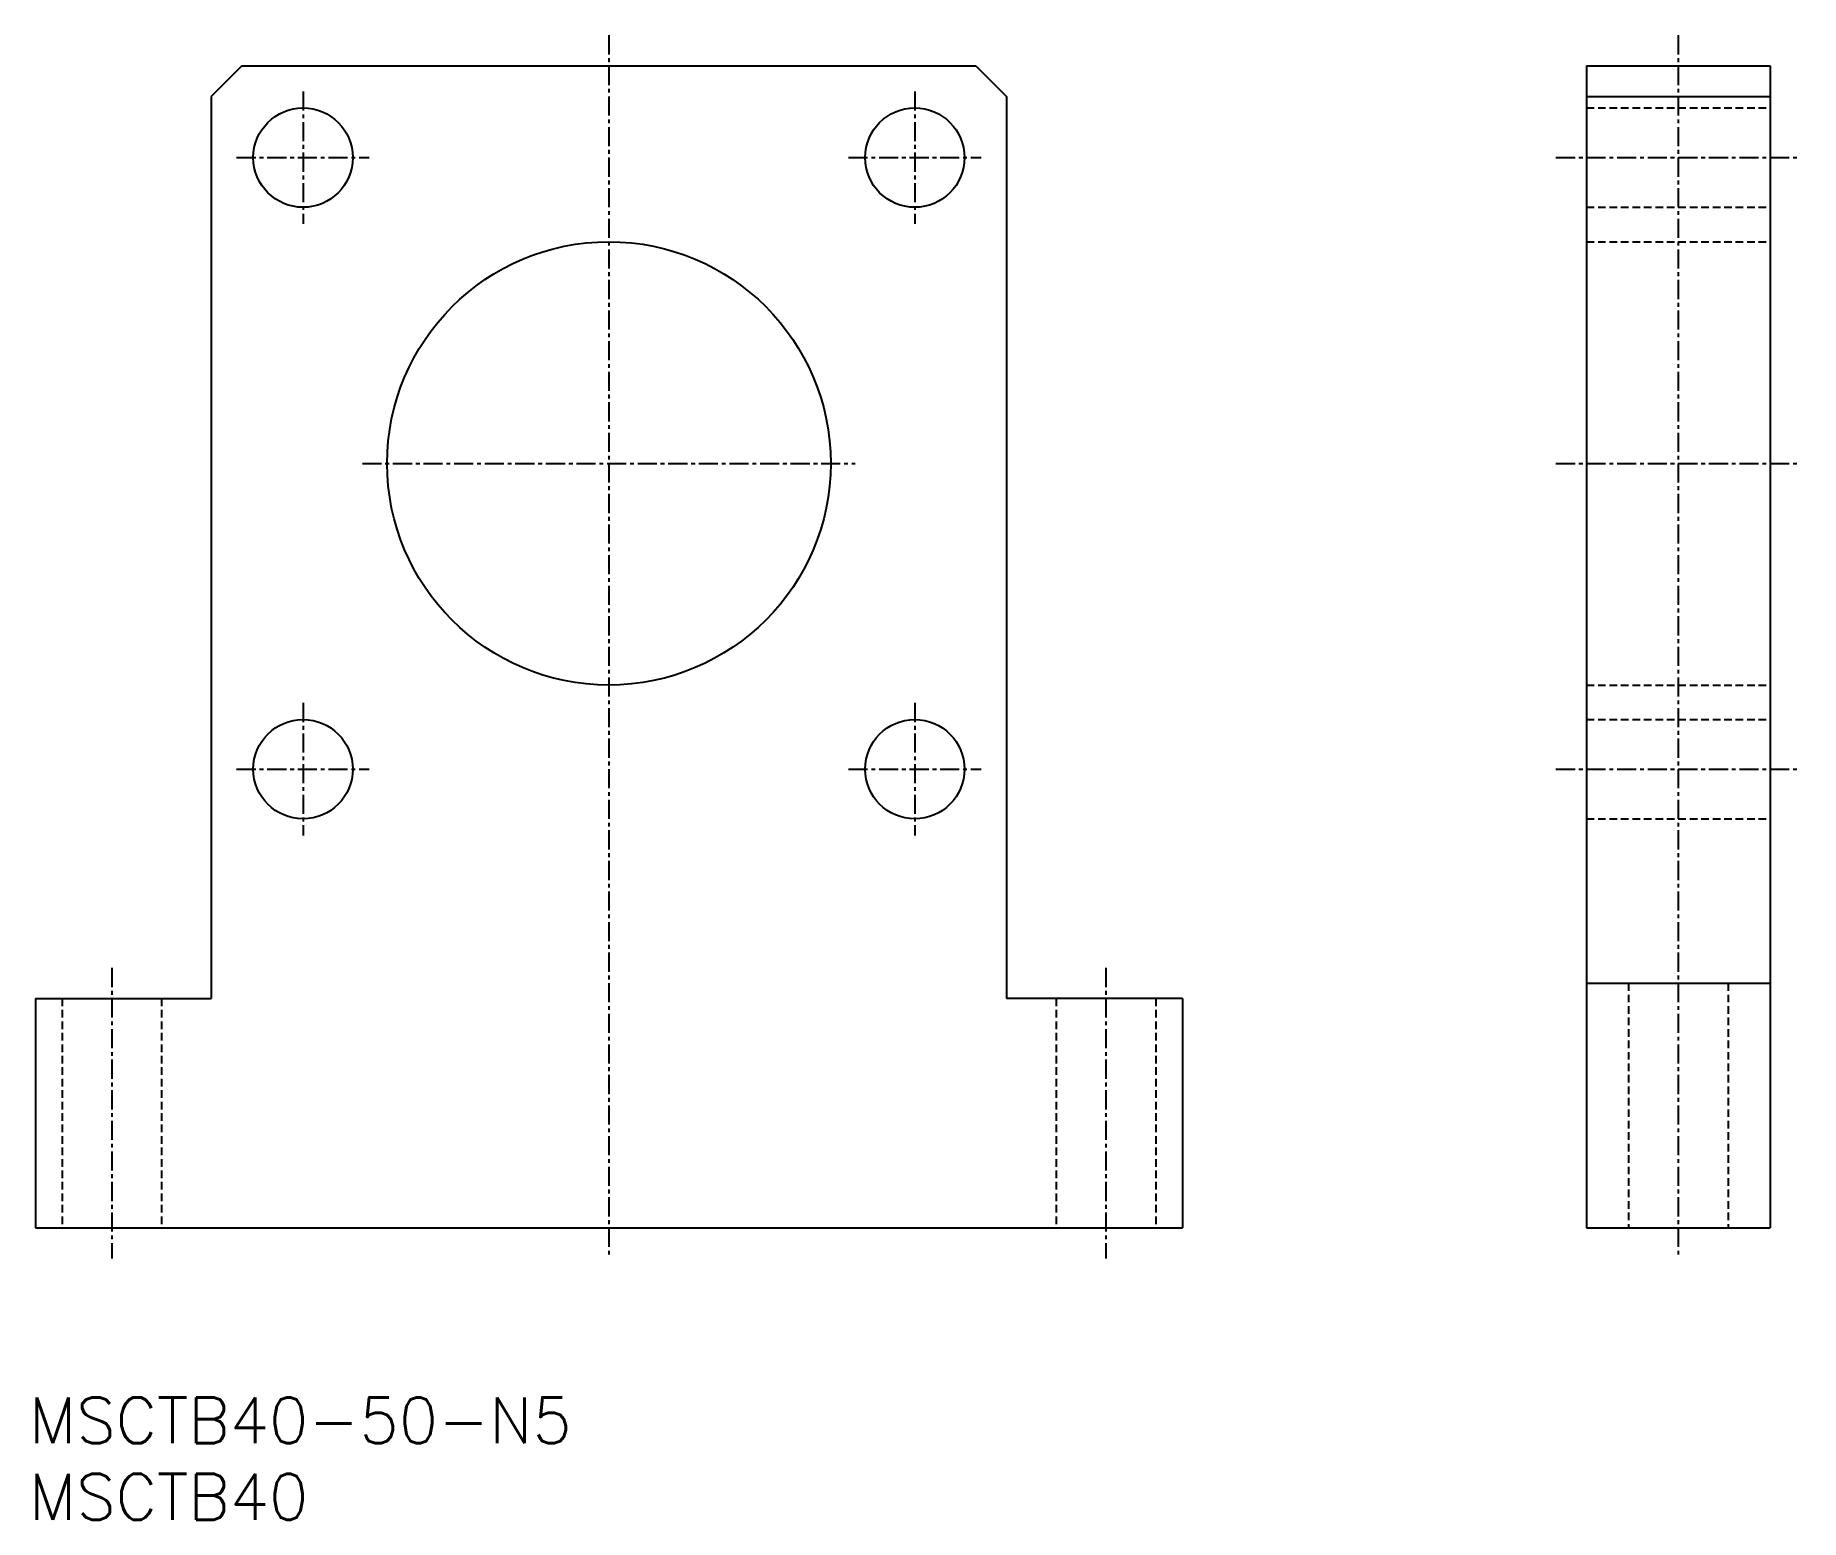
# Model space of a CAD drawing. Extents: x 85 to 200, y 44 to 141.
import ezdxf
from ezdxf.enums import TextEntityAlignment as Align

# ---------------------------------------------------------------- set-up
doc = ezdxf.new("R2010")
doc.units = 0
doc.linetypes.add('CENTER', pattern=[2, 1.25, -0.25, 0.25, -0.25])
doc.linetypes.add('DASHED', pattern=[0.75, 0.5, -0.25])
doc.layers.get('0').update_dxf_attribs({"linetype": 'CONTINUOUS'})
doc.layers.add('CENTER', color=1, linetype='CENTER')
doc.styles.get("Standard").update_dxf_attribs({"font": 'txt.shx', "bigfont": 'extfont.shx'})

msp = doc.modelspace()

# ---------------------------------------------------------------- linework, layer by layer
at = {"color": 7, "linetype": 'CONTINUOUS'}
for p, q in [((98.09, 139.1), (96.09, 137.1)), ((98.09, 139.1), (146.09, 139.1)), ((146.09, 139.1), (148.09, 137.1)), ((186.01, 139.1), (198.01, 139.1)), ((186.01, 139.1), (186.01, 63.1)), ((198.01, 139.1), (198.01, 63.1)), ((96.09, 137.1), (96.09, 78.1)), ((148.09, 137.1), (148.09, 78.1)), ((186.01, 137.1), (198.01, 137.1)), ((186.01, 79.1), (198.01, 79.1)), ((84.59, 78.1), (84.59, 63.1)), ((84.59, 78.1), (96.09, 78.1)), ((159.59, 78.1), (148.09, 78.1)), ((159.59, 78.1), (159.59, 63.1)), ((84.59, 63.1), (159.59, 63.1)), ((186.01, 63.1), (198.01, 63.1))]:
    msp.add_line(p, q, dxfattribs=at)
at = {"color": 3, "linetype": 'DASHED'}
for p, q in [((186.01, 136.35), (198.01, 136.35)), ((186.01, 129.85), (198.01, 129.85)), ((186.01, 127.6), (198.01, 127.6)), ((186.01, 98.6), (198.01, 98.6)), ((186.01, 96.35), (198.01, 96.35)), ((186.01, 89.85), (198.01, 89.85)), ((188.76, 79.1), (188.76, 63.1)), ((195.26, 79.1), (195.26, 63.1)), ((86.34, 78.1), (86.34, 63.1)), ((92.84, 78.1), (92.84, 63.1)), ((151.34, 78.1), (151.34, 63.1)), ((157.84, 78.1), (157.84, 63.1))]:
    msp.add_line(p, q, dxfattribs=at)
at = {"color": 7, "linetype": 'CONTINUOUS'}
for centre, radius in [((102.09, 133.1), 3.25), ((142.09, 133.1), 3.25), ((122.09, 113.1), 14.5), ((102.09, 93.1), 3.25), ((142.09, 93.1), 3.25)]:
    msp.add_circle(centre, radius, dxfattribs=at)
at = {"layer": 'CENTER', "color": 1, "linetype": 'CENTER'}
for p, q in [((122.09, 141.1), (122.09, 61.1)), ((192.01, 141.1), (192.01, 61.1)), ((102.09, 137.43), (102.09, 128.77)), ((142.09, 137.43), (142.09, 128.77)), ((97.75, 133.1), (106.42, 133.1)), ((137.75, 133.1), (146.42, 133.1)), ((184.01, 133.1), (200.01, 133.1)), ((105.97, 113.1), (138.2, 113.1)), ((184.01, 113.1), (200.01, 113.1)), ((102.09, 97.43), (102.09, 88.77)), ((142.09, 97.43), (142.09, 88.77)), ((97.75, 93.1), (106.42, 93.1)), ((137.75, 93.1), (146.42, 93.1)), ((184.01, 93.1), (200.01, 93.1)), ((89.59, 80.1), (89.59, 61.1)), ((154.59, 80.1), (154.59, 61.1))]:
    msp.add_line(p, q, dxfattribs=at)

# ---------------------------------------------------------------- texts
at = {"color": 7, "linetype": 'CONTINUOUS'}
for s, p in [('MSCTB40-50-N5', (84.18, 50.51)), ('MSCTB40', (84.18, 45.51))]:
    msp.add_text(s, height=3, dxfattribs=at).set_placement(p, align=Align.MIDDLE_LEFT)

doc.saveas('drawing.dxf')
